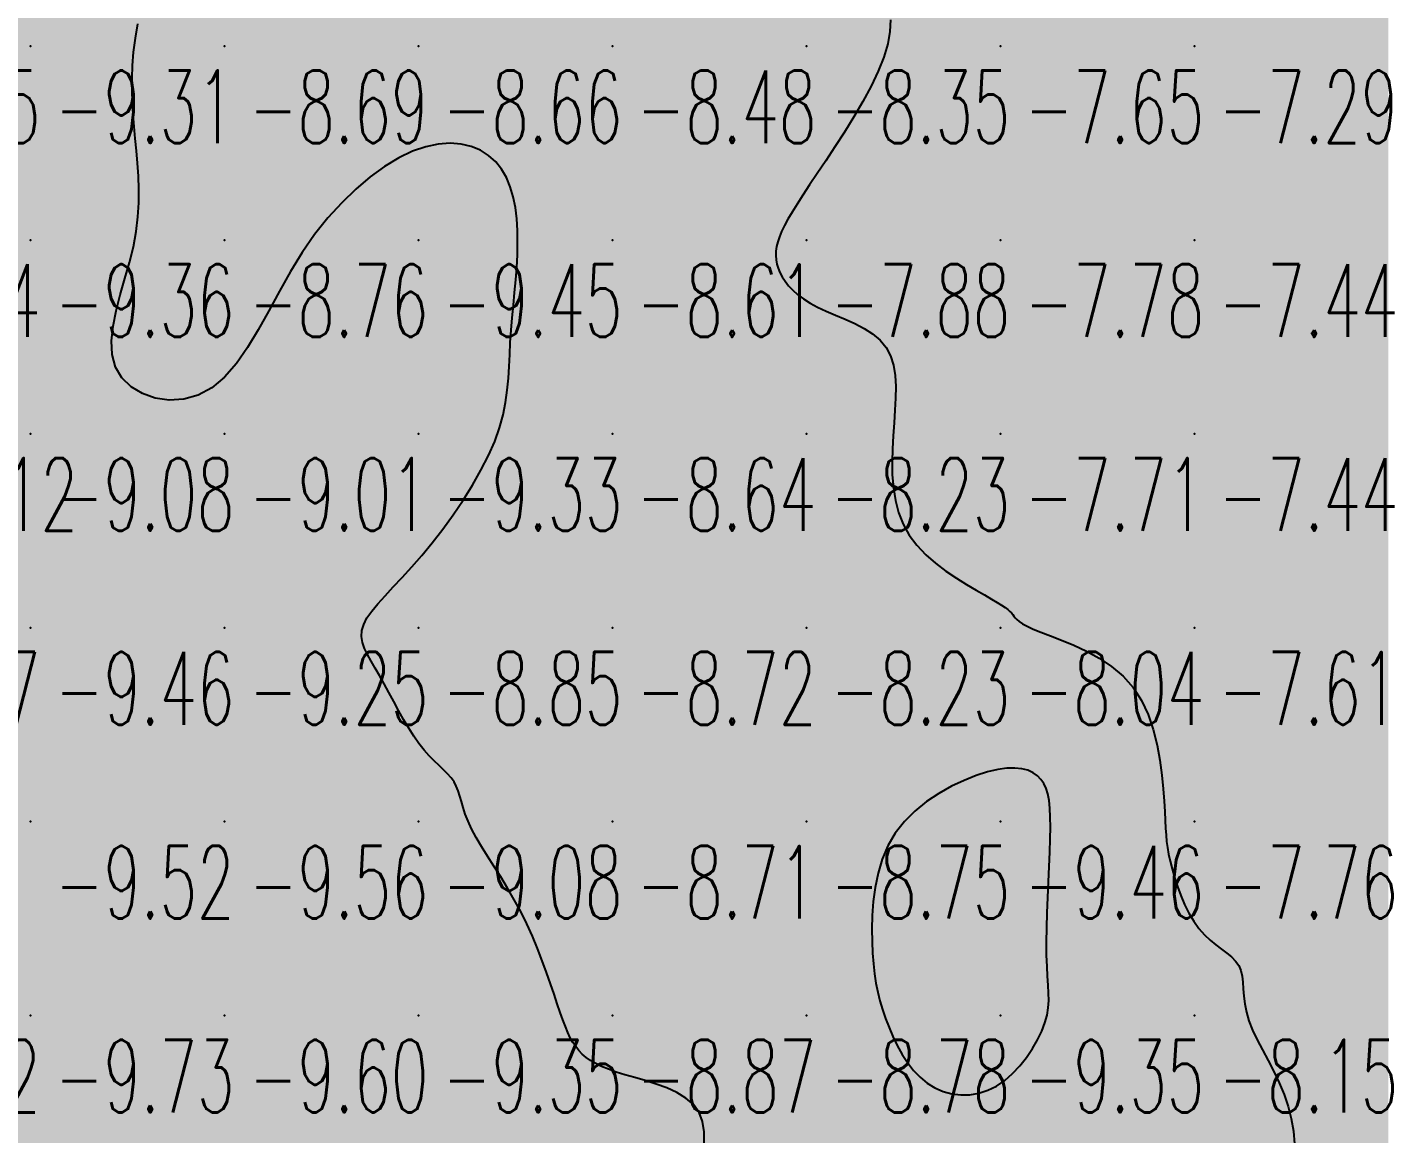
# Model space of a CAD drawing. Header units: millimetres. Extents: x 88261 to 90953, y 390274 to 392322.
# Drawn here: x 89840.1 to 89910.1, y 391921.1 to 391978.2 of the extents above; entities that cross this region are included whole.
import ezdxf
from ezdxf.enums import TextEntityAlignment as Align

# ---------------------------------------------------------------- set-up
doc = ezdxf.new("R2010")
doc.units = ezdxf.units.MM
doc.header["$LTSCALE"] = 25
for name, color, linetype in [('CN_03_00', 7, 'Continuous'), ('COTEAlt', 7, 'Continuous'), ('TN_COLORIAGE', 7, 'Continuous')]:
    doc.layers.add(name, color=color, linetype=linetype)
doc.styles.add('Simplex 1.0', font='Simplex.shx', dxfattribs={"width": 0.99, "height": 2.5})
doc.styles.get("Standard").update_dxf_attribs({"font": 'times.ttf'})

# ---------------------------------------------------------------- blocks, each defined once
blk = doc.blocks.new('COTE')
at = {"color": 0}
blk.add_point((0, 0), dxfattribs=at)
at = {"layer": 'COTEAlt'}
blk.add_attdef('ALT', text='', height=3.75, dxfattribs=at).set_placement((1.25, -1.25), align=Align.TOP_LEFT)

msp = doc.modelspace()

# ---------------------------------------------------------------- linework, layer by layer
at = {"layer": 'CN_03_00', "flags": 128}
for points, elevation in [([(89874.967, 391920.661), (89874.971, 391921.243), (89874.895, 391921.774), (89874.718, 391922.243), (89874.427, 391922.643), (89874.037, 391922.981), (89873.57, 391923.264), (89873.05, 391923.502), (89872.498, 391923.704), (89871.939, 391923.878), (89871.394, 391924.033), (89870.886, 391924.179), (89870.433, 391924.321), (89870.035, 391924.464), (89869.686, 391924.61), (89869.382, 391924.76), (89869.117, 391924.915), (89868.886, 391925.078), (89868.684, 391925.251), (89868.507, 391925.435), (89868.349, 391925.633), (89868.205, 391925.85), (89868.071, 391926.09), (89867.943, 391926.36), (89867.816, 391926.664), (89867.686, 391927.008), (89867.548, 391927.397), (89867.398, 391927.837), (89867.232, 391928.331), (89867.048, 391928.872), (89866.846, 391929.451), (89866.624, 391930.058), (89866.381, 391930.686), (89866.117, 391931.323), (89865.83, 391931.963), (89865.52, 391932.595), (89865.186, 391933.211), (89864.838, 391933.808), (89864.485, 391934.384), (89864.136, 391934.936), (89863.802, 391935.463), (89863.491, 391935.96), (89863.215, 391936.427), (89862.981, 391936.861), (89862.798, 391937.261), (89862.656, 391937.627), (89862.546, 391937.964), (89862.456, 391938.273), (89862.375, 391938.558), (89862.292, 391938.82), (89862.196, 391939.063), (89862.076, 391939.289), (89861.924, 391939.502), (89861.742, 391939.709), (89861.534, 391939.918), (89861.305, 391940.136), (89861.059, 391940.372), (89860.801, 391940.632), (89860.537, 391940.926), (89860.269, 391941.261), (89860.003, 391941.641), (89859.739, 391942.059), (89859.478, 391942.505), (89859.221, 391942.967), (89858.969, 391943.436), (89858.721, 391943.9), (89858.479, 391944.348), (89858.243, 391944.771), (89858.015, 391945.16), (89857.804, 391945.519), (89857.618, 391945.854), (89857.469, 391946.173), (89857.364, 391946.481), (89857.315, 391946.786), (89857.33, 391947.093), (89857.42, 391947.41), (89857.59, 391947.743), (89857.836, 391948.097), (89858.149, 391948.478), (89858.52, 391948.891), (89858.941, 391949.341), (89859.404, 391949.835), (89859.899, 391950.378), (89860.42, 391950.974), (89860.955, 391951.626), (89861.495, 391952.326), (89862.028, 391953.062), (89862.542, 391953.821), (89863.025, 391954.591), (89863.466, 391955.361), (89863.854, 391956.118), (89864.176, 391956.851), (89864.425, 391957.55), (89864.608, 391958.219), (89864.737, 391958.865), (89864.824, 391959.492), (89864.881, 391960.109), (89864.917, 391960.72), (89864.946, 391961.332), (89864.979, 391961.951), (89865.024, 391962.582), (89865.08, 391963.223), (89865.141, 391963.872), (89865.203, 391964.524), (89865.26, 391965.177), (89865.308, 391965.827), (89865.342, 391966.47), (89865.356, 391967.105), (89865.347, 391967.726), (89865.31, 391968.329), (89865.239, 391968.91), (89865.13, 391969.461), (89864.979, 391969.978), (89864.781, 391970.456), (89864.531, 391970.89), (89864.226, 391971.273), (89863.861, 391971.601), (89863.439, 391971.867), (89862.965, 391972.065), (89862.441, 391972.189), (89861.872, 391972.232), (89861.263, 391972.187), (89860.616, 391972.05), (89859.935, 391971.813), (89859.227, 391971.472), (89858.498, 391971.03), (89857.759, 391970.494), (89857.02, 391969.869), (89856.289, 391969.161), (89855.577, 391968.374), (89854.892, 391967.516), (89854.245, 391966.592), (89853.642, 391965.61), (89853.071, 391964.599), (89852.521, 391963.588), (89851.977, 391962.608), (89851.426, 391961.689), (89850.854, 391960.862), (89850.247, 391960.158), (89849.593, 391959.607), (89848.884, 391959.232), (89848.143, 391959.029), (89847.397, 391958.983), (89846.677, 391959.083), (89846.011, 391959.316), (89845.427, 391959.67), (89844.954, 391960.131), (89844.622, 391960.687), (89844.449, 391961.326), (89844.417, 391962.032), (89844.495, 391962.792), (89844.656, 391963.591), (89844.87, 391964.415), (89845.109, 391965.249), (89845.342, 391966.08), (89845.543, 391966.893), (89845.687, 391967.676), (89845.776, 391968.429), (89845.82, 391969.155), (89845.826, 391969.857), (89845.803, 391970.537), (89845.759, 391971.198), (89845.702, 391971.842), (89845.641, 391972.473), (89845.583, 391973.094), (89845.534, 391973.709), (89845.497, 391974.326), (89845.476, 391974.951), (89845.477, 391975.589), (89845.504, 391976.247), (89845.56, 391976.93), (89845.65, 391977.646), (89845.773, 391978.394)], -9), ([(89884.585, 391978.598), (89884.549, 391977.991), (89884.435, 391977.352), (89884.235, 391976.671), (89883.944, 391975.941), (89883.577, 391975.173), (89883.152, 391974.384), (89882.688, 391973.59), (89882.202, 391972.805), (89881.714, 391972.046), (89881.24, 391971.329), (89880.8, 391970.67), (89880.408, 391970.081), (89880.064, 391969.558), (89879.766, 391969.094), (89879.51, 391968.682), (89879.294, 391968.315), (89879.115, 391967.985), (89878.969, 391967.686), (89878.853, 391967.409), (89878.765, 391967.15), (89878.704, 391966.904), (89878.669, 391966.668), (89878.661, 391966.441), (89878.678, 391966.219), (89878.721, 391966), (89878.79, 391965.782), (89878.883, 391965.562), (89879.001, 391965.337), (89879.148, 391965.109), (89879.326, 391964.88), (89879.54, 391964.652), (89879.793, 391964.425), (89880.089, 391964.202), (89880.431, 391963.985), (89880.824, 391963.775), (89881.267, 391963.572), (89881.745, 391963.369), (89882.242, 391963.159), (89882.738, 391962.932), (89883.215, 391962.681), (89883.656, 391962.397), (89884.043, 391962.072), (89884.357, 391961.697), (89884.585, 391961.266), (89884.735, 391960.784), (89884.82, 391960.256), (89884.853, 391959.688), (89884.846, 391959.087), (89884.812, 391958.459), (89884.764, 391957.809), (89884.715, 391957.144), (89884.677, 391956.471), (89884.661, 391955.794), (89884.675, 391955.121), (89884.729, 391954.457), (89884.834, 391953.809), (89884.997, 391953.183), (89885.23, 391952.584), (89885.541, 391952.019), (89885.935, 391951.494), (89886.397, 391951.008), (89886.905, 391950.562), (89887.44, 391950.156), (89887.98, 391949.79), (89888.504, 391949.463), (89888.993, 391949.176), (89889.426, 391948.929), (89889.786, 391948.72), (89890.077, 391948.545), (89890.31, 391948.399), (89890.491, 391948.277), (89890.63, 391948.174), (89890.736, 391948.084), (89890.818, 391948.002), (89890.884, 391947.923), (89890.944, 391947.842), (89891.011, 391947.756), (89891.099, 391947.664), (89891.221, 391947.561), (89891.392, 391947.446), (89891.625, 391947.317), (89891.934, 391947.17), (89892.332, 391947.003), (89892.828, 391946.814), (89893.402, 391946.594), (89894.03, 391946.335), (89894.685, 391946.028), (89895.345, 391945.666), (89895.982, 391945.238), (89896.573, 391944.738), (89897.092, 391944.157), (89897.52, 391943.491), (89897.861, 391942.759), (89898.127, 391941.984), (89898.328, 391941.19), (89898.474, 391940.401), (89898.576, 391939.64), (89898.644, 391938.931), (89898.69, 391938.298), (89898.721, 391937.757), (89898.746, 391937.296), (89898.767, 391936.899), (89898.79, 391936.545), (89898.819, 391936.217), (89898.86, 391935.896), (89898.917, 391935.564), (89898.994, 391935.202), (89899.096, 391934.798), (89899.222, 391934.359), (89899.373, 391933.898), (89899.548, 391933.428), (89899.747, 391932.962), (89899.968, 391932.514), (89900.212, 391932.096), (89900.478, 391931.722), (89900.764, 391931.4), (89901.061, 391931.124), (89901.36, 391930.882), (89901.651, 391930.665), (89901.924, 391930.461), (89902.169, 391930.259), (89902.376, 391930.049), (89902.536, 391929.82), (89902.642, 391929.562), (89902.707, 391929.276), (89902.744, 391928.96), (89902.769, 391928.616), (89902.798, 391928.244), (89902.845, 391927.845), (89902.927, 391927.419), (89903.057, 391926.967), (89903.247, 391926.49), (89903.486, 391925.989), (89903.759, 391925.464), (89904.05, 391924.919), (89904.344, 391924.353), (89904.626, 391923.769), (89904.88, 391923.167), (89905.09, 391922.55), (89905.247, 391921.918), (89905.353, 391921.275), (89905.418, 391920.625)], -8)]:
    msp.add_lwpolyline(points, dxfattribs=dict(at, elevation=elevation))
at = {"layer": 'CN_03_00', "elevation": -9, "flags": 128}
msp.add_lwpolyline([(89884.506, 391926.622), (89884.706, 391926.153), (89884.931, 391925.687), (89885.181, 391925.235), (89885.459, 391924.806), (89885.765, 391924.409), (89886.102, 391924.054), (89886.47, 391923.749), (89886.87, 391923.502), (89887.296, 391923.317), (89887.743, 391923.196), (89888.202, 391923.14), (89888.668, 391923.15), (89889.135, 391923.229), (89889.596, 391923.379), (89890.043, 391923.6), (89890.472, 391923.893), (89890.877, 391924.246), (89891.253, 391924.646), (89891.596, 391925.078), (89891.901, 391925.53), (89892.164, 391925.987), (89892.379, 391926.436), (89892.542, 391926.864), (89892.651, 391927.262), (89892.714, 391927.639), (89892.738, 391928.013), (89892.735, 391928.397), (89892.712, 391928.809), (89892.681, 391929.262), (89892.65, 391929.772), (89892.628, 391930.356), (89892.624, 391931.021), (89892.635, 391931.754), (89892.658, 391932.531), (89892.688, 391933.333), (89892.723, 391934.136), (89892.757, 391934.921), (89892.788, 391935.665), (89892.811, 391936.346), (89892.823, 391936.948), (89892.821, 391937.474), (89892.801, 391937.931), (89892.761, 391938.325), (89892.698, 391938.664), (89892.609, 391938.954), (89892.49, 391939.204), (89892.339, 391939.42), (89892.154, 391939.608), (89891.929, 391939.764), (89891.663, 391939.885), (89891.352, 391939.966), (89890.992, 391940.002), (89890.58, 391939.989), (89890.113, 391939.923), (89889.588, 391939.8), (89889.004, 391939.615), (89888.378, 391939.368), (89887.729, 391939.061), (89887.077, 391938.694), (89886.441, 391938.269), (89885.842, 391937.785), (89885.299, 391937.244), (89884.83, 391936.646), (89884.452, 391935.995), (89884.159, 391935.302), (89883.941, 391934.582), (89883.788, 391933.847), (89883.69, 391933.113), (89883.638, 391932.393), (89883.621, 391931.7), (89883.629, 391931.05), (89883.654, 391930.451), (89883.696, 391929.9), (89883.754, 391929.386), (89883.83, 391928.903), (89883.925, 391928.439), (89884.039, 391927.988), (89884.174, 391927.54), (89884.329, 391927.087), (89884.506, 391926.622)], close=True, dxfattribs=at)
at = {"layer": 'TN_COLORIAGE', "color": 171}
for points in [[(89847.335, 391984.325, -8.691), (89845.241, 391977.239, -8.691), (89850.249, 391987.239, -8.691), (89850.249, 391977.239, -8.691)], [(89850.249, 391987.239, -8.15), (89850.249, 391977.239, -8.15), (89860.249, 391987.239, -8.15)], [(89850.249, 391977.239, -8.15), (89860.249, 391977.239, -8.15), (89860.249, 391987.239, -8.15)], [(89860.249, 391987.239, -8.174), (89860.249, 391977.239, -8.174), (89870.249, 391987.239, -8.174)], [(89860.249, 391977.239, -8.174), (89870.249, 391977.239, -8.174), (89870.249, 391987.239, -8.174)], [(89870.249, 391987.239, -8.057), (89870.249, 391977.239, -8.057), (89880.249, 391987.239, -8.057)], [(89870.249, 391977.239, -8.057), (89880.249, 391977.239, -8.057), (89880.249, 391987.239, -8.057)], [(89880.249, 391977.239, -8), (89884.192, 391981.183, -8), (89880.249, 391987.239, -8), (89881.218, 391987.239, -8)], [(89884.192, 391981.183, -8.346), (89885.241, 391977.239, -8.346), (89880.249, 391977.239, -8.346)], [(89845.241, 391977.239, -8.691), (89845.599, 391972.59, -8.691), (89850.249, 391977.239, -8.691)], [(89846.209, 391967.239, -8.691), (89845.599, 391972.59, -8.691), (89850.249, 391967.239, -8.691), (89850.249, 391977.239, -8.691)], [(89850.249, 391977.239, -8.663), (89850.249, 391967.239, -8.663), (89860.249, 391977.239, -8.663)], [(89853.744, 391967.239, -8.663), (89860.249, 391972.944, -8.663), (89850.249, 391967.239, -8.663), (89860.249, 391977.239, -8.663)], [(89860.249, 391972.944, -8.479), (89864.873, 391971.864, -8.479), (89860.249, 391977.239, -8.479), (89870.249, 391977.239, -8.479)], [(89865.612, 391967.239, -8.479), (89864.873, 391971.864, -8.479), (89870.249, 391967.239, -8.479), (89870.249, 391977.239, -8.479)], [(89870.249, 391967.239, -8), (89878.562, 391967.239, -8), (89880.249, 391977.239, -8), (89880.249, 391969.886, -8)], [(89870.249, 391977.239, -8.346), (89870.249, 391967.239, -8.346), (89880.249, 391977.239, -8.346)], [(89885.241, 391977.239, -8.346), (89880.249, 391969.886, -8.346), (89880.249, 391977.239, -8.346)], [(89842.818, 391959.809, -8.759), (89846.209, 391967.239, -8.759), (89850.249, 391967.239, -8.759)], [(89850.249, 391957.648, -8.759), (89842.818, 391959.809, -8.759), (89850.249, 391967.239, -8.759)], [(89850.249, 391957.648, -8.759), (89853.744, 391967.239, -8.759), (89850.249, 391967.239, -8.759)], [(89864.998, 391957.239, -8.613), (89864.816, 391961.806, -8.613), (89870.249, 391957.239, -8.613), (89870.249, 391967.239, -8.613)], [(89864.816, 391961.806, -8.613), (89865.612, 391967.239, -8.613), (89870.249, 391967.239, -8.613)], [(89870.249, 391957.239, -8), (89878.622, 391965.612, -8), (89870.249, 391967.239, -8), (89878.562, 391967.239, -8)], [(89870.249, 391957.239, -8), (89878.622, 391965.612, -8), (89880.249, 391957.239, -8), (89880.249, 391963.68, -8)], [(89885.325, 391962.316, -8.225), (89880.249, 391963.68, -8.225), (89880.249, 391957.239, -8.225)], [(89884.591, 391957.239, -8.225), (89885.325, 391962.316, -8.225), (89880.249, 391957.239, -8.225)], [(89860.249, 391950.341, -8.64), (89864.998, 391957.239, -8.64), (89860.249, 391947.239, -8.64), (89870.249, 391957.239, -8.64)], [(89860.249, 391947.239, -8.64), (89870.249, 391947.239, -8.64), (89870.249, 391957.239, -8.64)], [(89870.249, 391957.239, -8.225), (89870.249, 391947.239, -8.225), (89880.249, 391957.239, -8.225)], [(89870.249, 391947.239, -8.225), (89880.249, 391947.239, -8.225), (89880.249, 391957.239, -8.225)], [(89880.249, 391947.239, -8), (89884.602, 391951.592, -8), (89880.249, 391957.239, -8), (89884.591, 391957.239, -8)], [(89880.249, 391947.239, -8), (89884.602, 391951.592, -8), (89890.249, 391947.239, -8), (89890.249, 391948.508, -8)], [(89856.525, 391947.239, -8.854), (89860.249, 391950.341, -8.854), (89860.249, 391947.239, -8.854)], [(89890.957, 391947.948, -8.043), (89890.249, 391948.508, -8.043), (89890.249, 391947.239, -8.043)], [(89890.957, 391947.948, -8.043), (89891.228, 391947.239, -8.043), (89890.249, 391947.239, -8.043)], [(89856.525, 391947.239, -8.854), (89858.171, 391945.161, -8.854), (89860.249, 391947.239, -8.854)], [(89860.249, 391940.741, -8.854), (89858.171, 391945.161, -8.854), (89860.249, 391947.239, -8.854)], [(89860.249, 391940.741, -8.72), (89862.448, 391939.439, -8.72), (89860.249, 391947.239, -8.72), (89870.249, 391947.239, -8.72)], [(89862.448, 391939.439, -8.715), (89862.415, 391937.239, -8.715), (89870.249, 391947.239, -8.715), (89870.249, 391937.239, -8.715)], [(89870.249, 391937.239, -8.226), (89880.249, 391937.239, -8.226), (89880.249, 391947.239, -8.226)], [(89870.249, 391947.239, -8.226), (89870.249, 391937.239, -8.226), (89880.249, 391947.239, -8.226)], [(89883.817, 391937.239, -8.043), (89890.249, 391940.464, -8.043), (89880.249, 391937.239, -8.043), (89890.249, 391947.239, -8.043)], [(89880.249, 391947.239, -8.043), (89880.249, 391937.239, -8.043), (89890.249, 391947.239, -8.043)], [(89890.249, 391940.464, -8), (89892.714, 391939.705, -8), (89890.249, 391947.239, -8), (89898.125, 391945.116, -8)], [(89898.125, 391945.116, -8.043), (89891.228, 391947.239, -8.043), (89890.249, 391947.239, -8.043)], [(89892.932, 391937.239, -8), (89898.822, 391937.239, -8), (89892.714, 391939.705, -8), (89898.125, 391945.116, -8)], [(89862.415, 391937.239, -8.715), (89865.782, 391932.772, -8.715), (89870.249, 391937.239, -8.715)], [(89867.576, 391927.239, -8.715), (89865.782, 391932.772, -8.715), (89870.249, 391927.239, -8.715), (89870.249, 391937.239, -8.715)], [(89870.249, 391937.239, -8.747), (89870.249, 391927.239, -8.747), (89880.249, 391937.239, -8.747)], [(89870.249, 391927.239, -8.747), (89880.249, 391927.239, -8.747), (89880.249, 391937.239, -8.747)], [(89883.465, 391930.455, -8.747), (89883.817, 391937.239, -8.747), (89880.249, 391927.239, -8.747), (89880.249, 391937.239, -8.747)], [(89892.423, 391929.414, -8), (89892.932, 391937.239, -8), (89898.723, 391935.714, -8), (89898.822, 391937.239, -8)], [(89893.145, 391927.239, -8), (89892.423, 391929.414, -8), (89900.249, 391927.239, -8), (89898.723, 391935.714, -8)], [(89898.723, 391935.714, -8.154), (89900.249, 391931.119, -8.154), (89900.249, 391927.239, -8.154)], [(89903.149, 391930.14, -8.154), (89900.249, 391931.119, -8.154), (89900.249, 391927.239, -8.154)], [(89884.097, 391927.239, -8.784), (89883.465, 391930.455, -8.784), (89880.249, 391927.239, -8.784)], [(89902.37, 391927.239, -8.154), (89903.149, 391930.14, -8.154), (89900.249, 391927.239, -8.154)], [(89867.576, 391927.239, -8.871), (89868.304, 391925.295, -8.871), (89870.249, 391927.239, -8.871)], [(89870.249, 391924.192, -8.871), (89868.304, 391925.295, -8.871), (89870.249, 391927.239, -8.871)], [(89870.249, 391924.192, -8.784), (89876.016, 391923.006, -8.784), (89870.249, 391927.239, -8.784), (89880.249, 391927.239, -8.784)], [(89876.016, 391923.006, -8.509), (89873.997, 391917.239, -8.509), (89880.249, 391927.239, -8.509), (89880.249, 391917.239, -8.509)], [(89884.097, 391927.239, -8.509), (89886.119, 391923.11, -8.509), (89880.249, 391927.239, -8.509), (89880.249, 391917.239, -8.509)], [(89890.249, 391922.813, -8.154), (89893.145, 391927.239, -8.154), (89890.249, 391917.239, -8.154), (89900.249, 391927.239, -8.154)], [(89890.249, 391917.239, -8.154), (89900.249, 391917.239, -8.154), (89900.249, 391927.239, -8.154)], [(89900.249, 391917.239, -8), (89905.715, 391922.705, -8), (89900.249, 391927.239, -8), (89902.37, 391927.239, -8)], [(89890.249, 391922.813, -8.509), (89886.119, 391923.11, -8.509), (89890.249, 391917.239, -8.509), (89880.249, 391917.239, -8.509)], [(89905.314, 391917.239, -8.687), (89905.715, 391922.705, -8.687), (89900.249, 391917.239, -8.687)]]:
    msp.add_solid(points, dxfattribs=at)
at = {"layer": 'TN_COLORIAGE', "color": 161}
for points in [[(89885.241, 391977.239, -7.469), (89884.192, 391981.183, -7.469), (89890.249, 391977.239, -7.469), (89890.249, 391987.239, -7.469)], [(89890.249, 391987.239, -7.054), (89890.249, 391977.239, -7.054), (89900.249, 391987.239, -7.054)], [(89890.249, 391977.239, -7.054), (89900.249, 391977.239, -7.054), (89900.249, 391987.239, -7.054)], [(89900.249, 391977.239, -7.121), (89910.249, 391977.239, -7.121), (89910.249, 391987.239, -7.121)], [(89900.249, 391987.239, -7.121), (89900.249, 391977.239, -7.121), (89910.249, 391987.239, -7.121)], [(89880.249, 391967.239, -7.653), (89890.249, 391967.239, -7.653), (89890.249, 391977.239, -7.653)], [(89880.249, 391969.886, -7.653), (89885.241, 391977.239, -7.653), (89880.249, 391967.239, -7.653), (89890.249, 391977.239, -7.653)], [(89890.249, 391967.239, -7.288), (89900.249, 391967.239, -7.288), (89900.249, 391977.239, -7.288)], [(89890.249, 391977.239, -7.288), (89890.249, 391967.239, -7.288), (89900.249, 391977.239, -7.288)], [(89900.249, 391967.239, -7.179), (89910.249, 391967.239, -7.179), (89910.249, 391977.239, -7.179)], [(89900.249, 391977.239, -7.179), (89900.249, 391967.239, -7.179), (89910.249, 391977.239, -7.179)], [(89880.249, 391969.886, -7.876), (89878.562, 391967.239, -7.876), (89880.249, 391967.239, -7.876)], [(89878.562, 391967.239, -7.876), (89878.622, 391965.612, -7.876), (89880.249, 391967.239, -7.876)], [(89880.249, 391963.68, -7.876), (89878.622, 391965.612, -7.876), (89880.249, 391967.239, -7.876)], [(89880.249, 391963.68, -7.782), (89885.325, 391962.316, -7.782), (89880.249, 391967.239, -7.782), (89890.249, 391967.239, -7.782)], [(89885.325, 391962.316, -7.707), (89884.591, 391957.239, -7.707), (89890.249, 391967.239, -7.707), (89890.249, 391957.239, -7.707)], [(89890.249, 391957.239, -7.438), (89900.249, 391957.239, -7.438), (89900.249, 391967.239, -7.438)], [(89890.249, 391967.239, -7.438), (89890.249, 391957.239, -7.438), (89900.249, 391967.239, -7.438)], [(89900.249, 391967.239, -7.193), (89900.249, 391957.239, -7.193), (89910.249, 391967.239, -7.193)], [(89900.249, 391957.239, -7.193), (89910.249, 391957.239, -7.193), (89910.249, 391967.239, -7.193)], [(89884.591, 391957.239, -7.707), (89884.602, 391951.592, -7.707), (89890.249, 391957.239, -7.707)], [(89890.249, 391948.508, -7.707), (89884.602, 391951.592, -7.707), (89890.249, 391957.239, -7.707)], [(89890.249, 391948.508, -7.441), (89890.957, 391947.948, -7.441), (89890.249, 391957.239, -7.441), (89900.249, 391957.239, -7.441)], [(89891.228, 391947.239, -7.441), (89890.957, 391947.948, -7.441), (89900.249, 391947.239, -7.441), (89900.249, 391957.239, -7.441)], [(89900.249, 391947.239, -7.337), (89910.249, 391947.239, -7.337), (89910.249, 391957.239, -7.337)], [(89900.249, 391957.239, -7.337), (89900.249, 391947.239, -7.337), (89910.249, 391957.239, -7.337)], [(89891.228, 391947.239, -7.608), (89898.125, 391945.116, -7.608), (89900.249, 391947.239, -7.608)], [(89898.822, 391937.239, -7.608), (89898.125, 391945.116, -7.608), (89900.249, 391937.239, -7.608), (89900.249, 391947.239, -7.608)], [(89900.249, 391937.239, -7.395), (89910.249, 391937.239, -7.395), (89910.249, 391947.239, -7.395)], [(89900.249, 391947.239, -7.395), (89900.249, 391937.239, -7.395), (89910.249, 391947.239, -7.395)], [(89898.723, 391935.714, -7.758), (89898.822, 391937.239, -7.758), (89900.249, 391937.239, -7.758)], [(89900.249, 391931.119, -7.758), (89898.723, 391935.714, -7.758), (89900.249, 391937.239, -7.758)], [(89900.249, 391931.119, -7.624), (89903.149, 391930.14, -7.624), (89900.249, 391937.239, -7.624), (89910.249, 391937.239, -7.624)], [(89903.149, 391930.14, -7.43), (89902.37, 391927.239, -7.43), (89910.249, 391937.239, -7.43), (89910.249, 391927.239, -7.43)], [(89902.37, 391927.239, -7.43), (89905.715, 391922.705, -7.43), (89910.249, 391927.239, -7.43)], [(89905.715, 391922.705, -7.33), (89905.314, 391917.239, -7.33), (89910.249, 391927.239, -7.33), (89910.249, 391917.239, -7.33)]]:
    msp.add_solid(points, dxfattribs=at)
at = {"layer": 'TN_COLORIAGE', "color": 181}
for points in [[(89840.249, 391982.148, -9.308), (89847.335, 391984.325, -9.308), (89840.249, 391977.239, -9.308)], [(89845.241, 391977.239, -9.308), (89847.335, 391984.325, -9.308), (89840.249, 391977.239, -9.308)], [(89830.249, 391977.239, -9), (89836.108, 391983.098, -9), (89840.249, 391977.239, -9), (89840.249, 391982.148, -9)], [(89830.249, 391977.239, -9.308), (89830.249, 391967.239, -9.308), (89840.249, 391977.239, -9.308)], [(89830.249, 391967.239, -9.308), (89840.249, 391967.239, -9.308), (89840.249, 391977.239, -9.308)], [(89840.249, 391967.239, -9), (89845.599, 391972.59, -9), (89840.249, 391977.239, -9), (89845.241, 391977.239, -9)], [(89860.249, 391972.944, -9.448), (89853.744, 391967.239, -9.448), (89860.249, 391967.239, -9.448)], [(89864.873, 391971.864, -9.448), (89860.249, 391972.944, -9.448), (89860.249, 391967.239, -9.448)], [(89845.599, 391972.59, -9.355), (89846.209, 391967.239, -9.355), (89840.249, 391967.239, -9.355)], [(89864.873, 391971.864, -9.448), (89865.612, 391967.239, -9.448), (89860.249, 391967.239, -9.448)], [(89830.249, 391959.701, -9.355), (89831.785, 391958.775, -9.355), (89830.249, 391967.239, -9.355), (89840.249, 391967.239, -9.355)], [(89831.785, 391958.775, -9.083), (89831.381, 391957.239, -9.083), (89840.249, 391967.239, -9.083), (89840.249, 391957.239, -9.083)], [(89840.249, 391967.239, -9), (89846.209, 391967.239, -9), (89840.249, 391957.239, -9), (89842.818, 391959.809, -9)], [(89860.249, 391967.239, -9), (89853.744, 391967.239, -9), (89850.249, 391957.239, -9), (89850.249, 391957.648, -9)], [(89850.249, 391957.239, -9.448), (89860.249, 391957.239, -9.448), (89860.249, 391967.239, -9.448)], [(89860.249, 391967.239, -9), (89865.612, 391967.239, -9), (89860.249, 391957.239, -9), (89864.816, 391961.806, -9)], [(89864.816, 391961.806, -9.326), (89864.998, 391957.239, -9.326), (89860.249, 391957.239, -9.326)], [(89840.249, 391957.239, -9), (89842.818, 391959.809, -9), (89850.249, 391957.239, -9), (89850.249, 391957.648, -9)], [(89830.249, 391947.239, -9.083), (89840.249, 391947.239, -9.083), (89840.249, 391957.239, -9.083)], [(89830.249, 391949.197, -9.083), (89831.381, 391957.239, -9.083), (89830.249, 391947.239, -9.083), (89840.249, 391957.239, -9.083)], [(89840.249, 391947.239, -9.01), (89850.249, 391947.239, -9.01), (89850.249, 391957.239, -9.01)], [(89840.249, 391957.239, -9.01), (89840.249, 391947.239, -9.01), (89850.249, 391957.239, -9.01)], [(89860.249, 391957.239, -9), (89860.249, 391950.341, -9), (89850.249, 391947.239, -9), (89856.525, 391947.239, -9)], [(89850.249, 391957.239, -9.326), (89850.249, 391947.239, -9.326), (89860.249, 391957.239, -9.326)], [(89864.998, 391957.239, -9.326), (89860.249, 391950.341, -9.326), (89860.249, 391957.239, -9.326)], [(89830.249, 391937.239, -9.459), (89840.249, 391937.239, -9.459), (89840.249, 391947.239, -9.459)], [(89830.249, 391947.239, -9.459), (89830.249, 391937.239, -9.459), (89840.249, 391947.239, -9.459)], [(89840.249, 391937.239, -9.247), (89850.249, 391937.239, -9.247), (89850.249, 391947.239, -9.247)], [(89840.249, 391947.239, -9.247), (89840.249, 391937.239, -9.247), (89850.249, 391947.239, -9.247)], [(89850.249, 391937.239, -9), (89858.171, 391945.161, -9), (89850.249, 391947.239, -9), (89856.525, 391947.239, -9)], [(89850.249, 391937.239, -9), (89858.171, 391945.161, -9), (89860.249, 391937.239, -9), (89860.249, 391940.741, -9)], [(89862.448, 391939.439, -9.079), (89860.249, 391940.741, -9.079), (89860.249, 391937.239, -9.079)], [(89890.249, 391940.464, -9.456), (89883.817, 391937.239, -9.456), (89890.249, 391937.239, -9.456)], [(89892.714, 391939.705, -9.456), (89890.249, 391940.464, -9.456), (89890.249, 391937.239, -9.456)], [(89862.415, 391937.239, -9.079), (89862.448, 391939.439, -9.079), (89860.249, 391937.239, -9.079)], [(89892.714, 391939.705, -9.456), (89892.932, 391937.239, -9.456), (89890.249, 391937.239, -9.456)], [(89830.249, 391927.239, -9.52), (89840.249, 391927.239, -9.52), (89840.249, 391937.239, -9.52)], [(89830.249, 391937.239, -9.52), (89830.249, 391927.239, -9.52), (89840.249, 391937.239, -9.52)], [(89840.249, 391927.239, -9.558), (89850.249, 391927.239, -9.558), (89850.249, 391937.239, -9.558)], [(89840.249, 391937.239, -9.558), (89840.249, 391927.239, -9.558), (89850.249, 391937.239, -9.558)], [(89850.249, 391937.239, -9.079), (89850.249, 391927.239, -9.079), (89860.249, 391937.239, -9.079)], [(89850.249, 391927.239, -9.079), (89860.249, 391927.239, -9.079), (89860.249, 391937.239, -9.079)], [(89860.249, 391927.239, -9), (89865.782, 391932.772, -9), (89860.249, 391937.239, -9), (89862.415, 391937.239, -9)], [(89883.817, 391937.239, -9.456), (89883.465, 391930.455, -9.456), (89890.249, 391937.239, -9.456)], [(89890.249, 391937.239, -9), (89883.465, 391930.455, -9), (89890.249, 391927.239, -9), (89884.097, 391927.239, -9)], [(89890.249, 391937.239, -9), (89892.932, 391937.239, -9), (89890.249, 391927.239, -9), (89892.423, 391929.414, -9)], [(89865.782, 391932.772, -9.353), (89867.576, 391927.239, -9.353), (89860.249, 391927.239, -9.353)], [(89892.423, 391929.414, -9.345), (89893.145, 391927.239, -9.345), (89890.249, 391927.239, -9.345)], [(89830.249, 391927.239, -9.735), (89830.249, 391917.239, -9.735), (89840.249, 391927.239, -9.735)], [(89830.249, 391917.239, -9.735), (89840.249, 391917.239, -9.735), (89840.249, 391927.239, -9.735)], [(89840.249, 391927.239, -9.598), (89840.249, 391917.239, -9.598), (89850.249, 391927.239, -9.598)], [(89840.249, 391917.239, -9.598), (89850.249, 391917.239, -9.598), (89850.249, 391927.239, -9.598)], [(89850.249, 391917.239, -9.353), (89860.249, 391917.239, -9.353), (89860.249, 391927.239, -9.353)], [(89850.249, 391927.239, -9.353), (89850.249, 391917.239, -9.353), (89860.249, 391927.239, -9.353)], [(89860.249, 391917.239, -9), (89868.304, 391925.295, -9), (89860.249, 391927.239, -9), (89867.576, 391927.239, -9)], [(89886.119, 391923.11, -9.345), (89884.097, 391927.239, -9.345), (89890.249, 391927.239, -9.345)], [(89886.119, 391923.11, -9.345), (89890.249, 391922.813, -9.345), (89890.249, 391927.239, -9.345)], [(89893.145, 391927.239, -9.345), (89890.249, 391922.813, -9.345), (89890.249, 391927.239, -9.345)], [(89860.249, 391917.239, -9), (89868.304, 391925.295, -9), (89870.249, 391917.239, -9), (89870.249, 391924.192, -9)], [(89876.016, 391923.006, -9.294), (89870.249, 391924.192, -9.294), (89870.249, 391917.239, -9.294)], [(89873.997, 391917.239, -9.294), (89876.016, 391923.006, -9.294), (89870.249, 391917.239, -9.294)]]:
    msp.add_solid(points, dxfattribs=at)

# ---------------------------------------------------------------- block references
at = {"layer": 'COTEAlt'}
ref = msp.add_blockref('COTE', (89830.249, 391977.239), dxfattribs=at)
ref.add_attrib('ALT', '-9.45', dxfattribs={"height": 3.75, "style": 'Simplex 1.0', "width": 0.6}).set_placement((89831.499, 391975.989), align=Align.TOP_LEFT)
ref = msp.add_blockref('COTE', (89840.249, 391977.239), dxfattribs=at)
ref.add_attrib('ALT', '-9.31', dxfattribs={"height": 3.75, "style": 'Simplex 1.0', "width": 0.6}).set_placement((89841.499, 391975.989), align=Align.TOP_LEFT)
ref = msp.add_blockref('COTE', (89850.249, 391977.239), dxfattribs=at)
ref.add_attrib('ALT', '-8.69', dxfattribs={"height": 3.75, "style": 'Simplex 1.0', "width": 0.6}).set_placement((89851.499, 391975.989), align=Align.TOP_LEFT)
ref = msp.add_blockref('COTE', (89860.249, 391977.239), dxfattribs=at)
ref.add_attrib('ALT', '-8.66', dxfattribs={"height": 3.75, "style": 'Simplex 1.0', "width": 0.6}).set_placement((89861.499, 391975.989), align=Align.TOP_LEFT)
ref = msp.add_blockref('COTE', (89870.249, 391977.239), dxfattribs=at)
ref.add_attrib('ALT', '-8.48', dxfattribs={"height": 3.75, "style": 'Simplex 1.0', "width": 0.6}).set_placement((89871.499, 391975.989), align=Align.TOP_LEFT)
ref = msp.add_blockref('COTE', (89880.249, 391977.239), dxfattribs=at)
ref.add_attrib('ALT', '-8.35', dxfattribs={"height": 3.75, "style": 'Simplex 1.0', "width": 0.6}).set_placement((89881.499, 391975.989), align=Align.TOP_LEFT)
ref = msp.add_blockref('COTE', (89890.249, 391977.239), dxfattribs=at)
ref.add_attrib('ALT', '-7.65', dxfattribs={"height": 3.75, "style": 'Simplex 1.0', "width": 0.6}).set_placement((89891.499, 391975.989), align=Align.TOP_LEFT)
ref = msp.add_blockref('COTE', (89900.249, 391977.239), dxfattribs=at)
ref.add_attrib('ALT', '-7.29', dxfattribs={"height": 3.75, "style": 'Simplex 1.0', "width": 0.6}).set_placement((89901.499, 391975.989), align=Align.TOP_LEFT)
ref = msp.add_blockref('COTE', (89830.249, 391967.239), dxfattribs=at)
ref.add_attrib('ALT', '-9.64', dxfattribs={"height": 3.75, "style": 'Simplex 1.0', "width": 0.6}).set_placement((89831.499, 391965.989), align=Align.TOP_LEFT)
ref = msp.add_blockref('COTE', (89840.249, 391967.239), dxfattribs=at)
ref.add_attrib('ALT', '-9.36', dxfattribs={"height": 3.75, "style": 'Simplex 1.0', "width": 0.6}).set_placement((89841.499, 391965.989), align=Align.TOP_LEFT)
ref = msp.add_blockref('COTE', (89850.249, 391967.239), dxfattribs=at)
ref.add_attrib('ALT', '-8.76', dxfattribs={"height": 3.75, "style": 'Simplex 1.0', "width": 0.6}).set_placement((89851.499, 391965.989), align=Align.TOP_LEFT)
ref = msp.add_blockref('COTE', (89860.249, 391967.239), dxfattribs=at)
ref.add_attrib('ALT', '-9.45', dxfattribs={"height": 3.75, "style": 'Simplex 1.0', "width": 0.6}).set_placement((89861.499, 391965.989), align=Align.TOP_LEFT)
ref = msp.add_blockref('COTE', (89870.249, 391967.239), dxfattribs=at)
ref.add_attrib('ALT', '-8.61', dxfattribs={"height": 3.75, "style": 'Simplex 1.0', "width": 0.6}).set_placement((89871.499, 391965.989), align=Align.TOP_LEFT)
ref = msp.add_blockref('COTE', (89880.249, 391967.239), dxfattribs=at)
ref.add_attrib('ALT', '-7.88', dxfattribs={"height": 3.75, "style": 'Simplex 1.0', "width": 0.6}).set_placement((89881.499, 391965.989), align=Align.TOP_LEFT)
ref = msp.add_blockref('COTE', (89890.249, 391967.239), dxfattribs=at)
ref.add_attrib('ALT', '-7.78', dxfattribs={"height": 3.75, "style": 'Simplex 1.0', "width": 0.6}).set_placement((89891.499, 391965.989), align=Align.TOP_LEFT)
ref = msp.add_blockref('COTE', (89900.249, 391967.239), dxfattribs=at)
ref.add_attrib('ALT', '-7.44', dxfattribs={"height": 3.75, "style": 'Simplex 1.0', "width": 0.6}).set_placement((89901.499, 391965.989), align=Align.TOP_LEFT)
ref = msp.add_blockref('COTE', (89830.249, 391957.239), dxfattribs=at)
ref.add_attrib('ALT', '-10.12', dxfattribs={"height": 3.75, "style": 'Simplex 1.0', "width": 0.6}).set_placement((89831.499, 391955.989), align=Align.TOP_LEFT)
ref = msp.add_blockref('COTE', (89840.249, 391957.239), dxfattribs=at)
ref.add_attrib('ALT', '-9.08', dxfattribs={"height": 3.75, "style": 'Simplex 1.0', "width": 0.6}).set_placement((89841.499, 391955.989), align=Align.TOP_LEFT)
ref = msp.add_blockref('COTE', (89850.249, 391957.239), dxfattribs=at)
ref.add_attrib('ALT', '-9.01', dxfattribs={"height": 3.75, "style": 'Simplex 1.0', "width": 0.6}).set_placement((89851.499, 391955.989), align=Align.TOP_LEFT)
ref = msp.add_blockref('COTE', (89860.249, 391957.239), dxfattribs=at)
ref.add_attrib('ALT', '-9.33', dxfattribs={"height": 3.75, "style": 'Simplex 1.0', "width": 0.6}).set_placement((89861.499, 391955.989), align=Align.TOP_LEFT)
ref = msp.add_blockref('COTE', (89870.249, 391957.239), dxfattribs=at)
ref.add_attrib('ALT', '-8.64', dxfattribs={"height": 3.75, "style": 'Simplex 1.0', "width": 0.6}).set_placement((89871.499, 391955.989), align=Align.TOP_LEFT)
ref = msp.add_blockref('COTE', (89880.249, 391957.239), dxfattribs=at)
ref.add_attrib('ALT', '-8.23', dxfattribs={"height": 3.75, "style": 'Simplex 1.0', "width": 0.6}).set_placement((89881.499, 391955.989), align=Align.TOP_LEFT)
ref = msp.add_blockref('COTE', (89890.249, 391957.239), dxfattribs=at)
ref.add_attrib('ALT', '-7.71', dxfattribs={"height": 3.75, "style": 'Simplex 1.0', "width": 0.6}).set_placement((89891.499, 391955.989), align=Align.TOP_LEFT)
ref = msp.add_blockref('COTE', (89900.249, 391957.239), dxfattribs=at)
ref.add_attrib('ALT', '-7.44', dxfattribs={"height": 3.75, "style": 'Simplex 1.0', "width": 0.6}).set_placement((89901.499, 391955.989), align=Align.TOP_LEFT)
ref = msp.add_blockref('COTE', (89830.249, 391947.239), dxfattribs=at)
ref.add_attrib('ALT', '-9.97', dxfattribs={"height": 3.75, "style": 'Simplex 1.0', "width": 0.6}).set_placement((89831.499, 391945.989), align=Align.TOP_LEFT)
ref = msp.add_blockref('COTE', (89840.249, 391947.239), dxfattribs=at)
ref.add_attrib('ALT', '-9.46', dxfattribs={"height": 3.75, "style": 'Simplex 1.0', "width": 0.6}).set_placement((89841.499, 391945.989), align=Align.TOP_LEFT)
ref = msp.add_blockref('COTE', (89850.249, 391947.239), dxfattribs=at)
ref.add_attrib('ALT', '-9.25', dxfattribs={"height": 3.75, "style": 'Simplex 1.0', "width": 0.6}).set_placement((89851.499, 391945.989), align=Align.TOP_LEFT)
ref = msp.add_blockref('COTE', (89860.249, 391947.239), dxfattribs=at)
ref.add_attrib('ALT', '-8.85', dxfattribs={"height": 3.75, "style": 'Simplex 1.0', "width": 0.6}).set_placement((89861.499, 391945.989), align=Align.TOP_LEFT)
ref = msp.add_blockref('COTE', (89870.249, 391947.239), dxfattribs=at)
ref.add_attrib('ALT', '-8.72', dxfattribs={"height": 3.75, "style": 'Simplex 1.0', "width": 0.6}).set_placement((89871.499, 391945.989), align=Align.TOP_LEFT)
ref = msp.add_blockref('COTE', (89880.249, 391947.239), dxfattribs=at)
ref.add_attrib('ALT', '-8.23', dxfattribs={"height": 3.75, "style": 'Simplex 1.0', "width": 0.6}).set_placement((89881.499, 391945.989), align=Align.TOP_LEFT)
ref = msp.add_blockref('COTE', (89890.249, 391947.239), dxfattribs=at)
ref.add_attrib('ALT', '-8.04', dxfattribs={"height": 3.75, "style": 'Simplex 1.0', "width": 0.6}).set_placement((89891.499, 391945.989), align=Align.TOP_LEFT)
ref = msp.add_blockref('COTE', (89900.249, 391947.239), dxfattribs=at)
ref.add_attrib('ALT', '-7.61', dxfattribs={"height": 3.75, "style": 'Simplex 1.0', "width": 0.6}).set_placement((89901.499, 391945.989), align=Align.TOP_LEFT)
ref = msp.add_blockref('COTE', (89840.249, 391937.239), dxfattribs=at)
ref.add_attrib('ALT', '-9.52', dxfattribs={"height": 3.75, "style": 'Simplex 1.0', "width": 0.6}).set_placement((89841.499, 391935.989), align=Align.TOP_LEFT)
ref = msp.add_blockref('COTE', (89850.249, 391937.239), dxfattribs=at)
ref.add_attrib('ALT', '-9.56', dxfattribs={"height": 3.75, "style": 'Simplex 1.0', "width": 0.6}).set_placement((89851.499, 391935.989), align=Align.TOP_LEFT)
ref = msp.add_blockref('COTE', (89860.249, 391937.239), dxfattribs=at)
ref.add_attrib('ALT', '-9.08', dxfattribs={"height": 3.75, "style": 'Simplex 1.0', "width": 0.6}).set_placement((89861.499, 391935.989), align=Align.TOP_LEFT)
ref = msp.add_blockref('COTE', (89870.249, 391937.239), dxfattribs=at)
ref.add_attrib('ALT', '-8.71', dxfattribs={"height": 3.75, "style": 'Simplex 1.0', "width": 0.6}).set_placement((89871.499, 391935.989), align=Align.TOP_LEFT)
ref = msp.add_blockref('COTE', (89880.249, 391937.239), dxfattribs=at)
ref.add_attrib('ALT', '-8.75', dxfattribs={"height": 3.75, "style": 'Simplex 1.0', "width": 0.6}).set_placement((89881.499, 391935.989), align=Align.TOP_LEFT)
ref = msp.add_blockref('COTE', (89890.249, 391937.239), dxfattribs=at)
ref.add_attrib('ALT', '-9.46', dxfattribs={"height": 3.75, "style": 'Simplex 1.0', "width": 0.6}).set_placement((89891.499, 391935.989), align=Align.TOP_LEFT)
ref = msp.add_blockref('COTE', (89900.249, 391937.239), dxfattribs=at)
ref.add_attrib('ALT', '-7.76', dxfattribs={"height": 3.75, "style": 'Simplex 1.0', "width": 0.6}).set_placement((89901.499, 391935.989), align=Align.TOP_LEFT)
ref = msp.add_blockref('COTE', (89830.249, 391927.239), dxfattribs=at)
ref.add_attrib('ALT', '-9.82', dxfattribs={"height": 3.75, "style": 'Simplex 1.0', "width": 0.6}).set_placement((89831.499, 391925.989), align=Align.TOP_LEFT)
ref = msp.add_blockref('COTE', (89840.249, 391927.239), dxfattribs=at)
ref.add_attrib('ALT', '-9.73', dxfattribs={"height": 3.75, "style": 'Simplex 1.0', "width": 0.6}).set_placement((89841.499, 391925.989), align=Align.TOP_LEFT)
ref = msp.add_blockref('COTE', (89850.249, 391927.239), dxfattribs=at)
ref.add_attrib('ALT', '-9.60', dxfattribs={"height": 3.75, "style": 'Simplex 1.0', "width": 0.6}).set_placement((89851.499, 391925.989), align=Align.TOP_LEFT)
ref = msp.add_blockref('COTE', (89860.249, 391927.239), dxfattribs=at)
ref.add_attrib('ALT', '-9.35', dxfattribs={"height": 3.75, "style": 'Simplex 1.0', "width": 0.6}).set_placement((89861.499, 391925.989), align=Align.TOP_LEFT)
ref = msp.add_blockref('COTE', (89870.249, 391927.239), dxfattribs=at)
ref.add_attrib('ALT', '-8.87', dxfattribs={"height": 3.75, "style": 'Simplex 1.0', "width": 0.6}).set_placement((89871.499, 391925.989), align=Align.TOP_LEFT)
ref = msp.add_blockref('COTE', (89880.249, 391927.239), dxfattribs=at)
ref.add_attrib('ALT', '-8.78', dxfattribs={"height": 3.75, "style": 'Simplex 1.0', "width": 0.6}).set_placement((89881.499, 391925.989), align=Align.TOP_LEFT)
ref = msp.add_blockref('COTE', (89890.249, 391927.239), dxfattribs=at)
ref.add_attrib('ALT', '-9.35', dxfattribs={"height": 3.75, "style": 'Simplex 1.0', "width": 0.6}).set_placement((89891.499, 391925.989), align=Align.TOP_LEFT)
ref = msp.add_blockref('COTE', (89900.249, 391927.239), dxfattribs=at)
ref.add_attrib('ALT', '-8.15', dxfattribs={"height": 3.75, "style": 'Simplex 1.0', "width": 0.6}).set_placement((89901.499, 391925.989), align=Align.TOP_LEFT)

doc.saveas('drawing.dxf')
